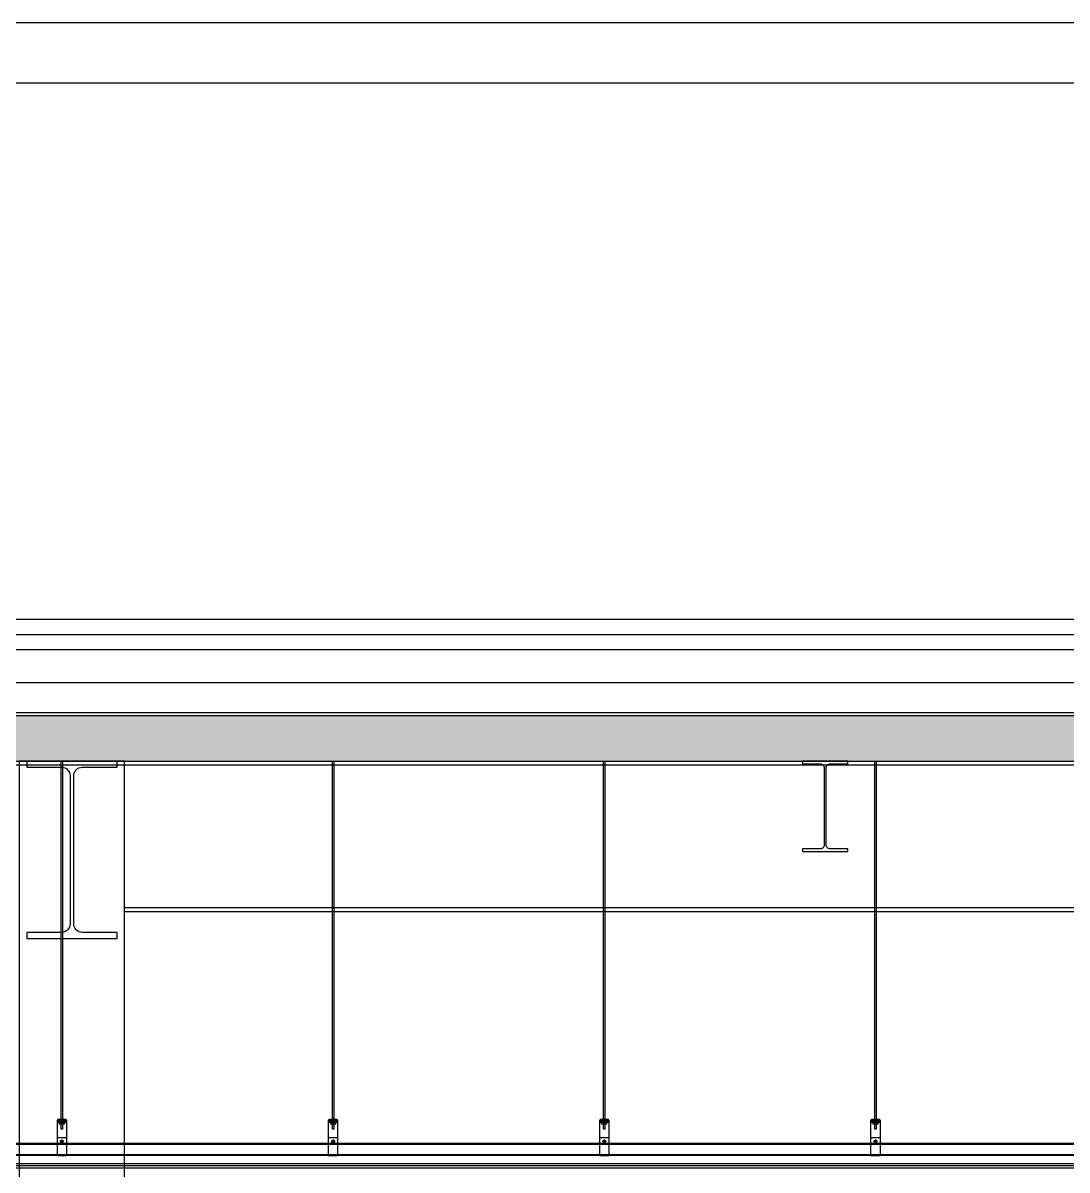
# Model space of a CAD drawing. Header units: millimetres. Extents: x 922366 to 1647943, y -534868 to 518781.
# Drawn here: x 1261122 to 1264587, y 189315 to 193122 of the extents above; entities that cross this region are included whole.
import ezdxf
from ezdxf.xclip import XClip

# ---------------------------------------------------------------- set-up
doc = ezdxf.new("R2010")
doc.units = ezdxf.units.MM
doc.header["$XCLIPFRAME"] = 0
doc.linetypes.add('XR-SECTION$0$HID', pattern=[2.3, 1.5, -0.8])
for name, color, linetype in [('XR-SECTION$0$0-S-col', 4, 'Continuous'), ('XR-SECTION$0$01단열재', 55, 'Continuous'), ('XR-SECTION$0$01하지철물', 8, 'Continuous'), ('XR-SECTION$0$09GIRDER', 2, 'Continuous'), ('XR-SECTION$0$3', 3, 'Continuous'), ('XR-SECTION$0$6', 6, 'Continuous'), ('XR-SECTION$0$8', 8, 'Continuous'), ('XR-SECTION$0$CEILING', 6, 'Continuous'), ('XR-SECTION$0$CON', 2, 'Continuous'), ('XR-SECTION$0$HAT-254', 254, 'Continuous'), ('XR-SECTION$0$S-STEEL', 2, 'Continuous'), ('XR-SECTION$0$SEC-5', 6, 'Continuous'), ('XR-SECTION$0$STEEL', 4, 'Continuous'), ('XR-SECTION$0$X-ER', 15, 'XR-SECTION$0$ER-X')]:
    doc.layers.add(name, color=color, linetype=linetype)
doc.styles.add('XR-SECTION$0$Standard', font='malgun.ttf')
doc.linetypes.add('XR-SECTION$0$ER-X', pattern='A,10,-0.8,["X",XR-SECTION$0$Standard,S=0.6,R=0,X=-0.15,Y=-0.3],-0.8', length=11.6)
doc.linetypes.add('XR-SECTION$0$INSUL150', pattern='A,0.00254,-2.54,[134,ltypeshp.shx,S=18.75,R=0,X=-2.54,Y=0],-69.92,[134,ltypeshp.shx,S=18.75,R=180,X=2.54,Y=0],-2.54', length=75.00254)

# ---------------------------------------------------------------- blocks, each defined once
blk = doc.blocks.new('*U250')
at = {"layer": 'XR-SECTION$0$STEEL', "color": 252}
blk.add_lwpolyline([(-16.25, -9, -0.4142136), (-3.25, -22), (-3.25, -278, -0.4142136), (-16.25, -291), (-75, -291), (-75, -300), (75, -300), (75, -291), (16.25, -291, -0.4142136), (3.25, -278), (3.25, -22, -0.4142136), (16.25, -9), (75, -9), (75, 0), (-75, 0), (-75, -9)], format="xyb", close=True, dxfattribs=at)
blk = doc.blocks.new('*U276')
at = {"color": 252}
for p, q in [((3539.9, 84), (3509.9, 84)), ((3524.9, 78.2), (3524.9, 65.8)), ((4439.9, 84), (4409.9, 84)), ((4424.9, 78.2), (4424.9, 65.8)), ((5339.9, 84), (5309.9, 84)), ((5324.9, 78.2), (5324.9, 65.8)), ((6239.9, 84), (6209.9, 84)), ((6224.9, 78.2), (6224.9, 65.8)), ((326.1, 66), (13640.1, 66)), ((326.1, 63), (13640.1, 63)), ((3531.8, 72), (3518, 72)), ((4431.8, 72), (4418, 72)), ((5331.8, 72), (5318, 72)), ((6231.8, 72), (6218, 72)), ((326.1, 29), (13640.1, 29)), ((326.1, 26), (13640.1, 26)), ((336.1, -1), (13630.1, -1)), ((336.1, -8), (13630.1, -8)), ((336.1, -16), (13630.1, -16))]:
    blk.add_line(p, q, dxfattribs=at)
for points in [[(3521.5, 1334), (3521.5, 113.9), (3528.2, 113.9), (3528.2, 1334)], [(4421.5, 1334), (4421.5, 113.9), (4428.2, 113.9), (4428.2, 1334)], [(5321.5, 1334), (5321.5, 113.9), (5328.2, 113.9), (5328.2, 1334)], [(6221.5, 1334), (6221.5, 113.9), (6228.2, 113.9), (6228.2, 1334)], [(3539.9, 143), (3538.6, 145), (3511.2, 145), (3509.9, 143), (3509.9, 138), (3511.2, 136), (3538.6, 136), (3539.9, 138), (3509.9, 138)], [(3516.1, 136), (3516.1, 131), (3533.7, 131), (3533.7, 136)], [(4439.9, 143), (4438.6, 145), (4411.2, 145), (4409.9, 143), (4409.9, 138), (4411.2, 136), (4438.6, 136), (4439.9, 138), (4409.9, 138)], [(4416.1, 136), (4416.1, 131), (4433.7, 131), (4433.7, 136)], [(5339.9, 143), (5338.6, 145), (5311.2, 145), (5309.9, 143), (5309.9, 138), (5311.2, 136), (5338.6, 136), (5339.9, 138), (5309.9, 138)], [(5316.1, 136), (5316.1, 131), (5333.7, 131), (5333.7, 136)], [(6239.9, 143), (6238.6, 145), (6211.2, 145), (6209.9, 143), (6209.9, 138), (6211.2, 136), (6238.6, 136), (6239.9, 138), (6209.9, 138)], [(6216.1, 136), (6216.1, 131), (6233.7, 131), (6233.7, 136)]]:
    blk.add_lwpolyline(points, dxfattribs=at)
for points in [[(3509.9, 143), (3539.9, 143), (3539.9, 24), (3509.9, 24)], [(4409.9, 143), (4439.9, 143), (4439.9, 24), (4409.9, 24)], [(5309.9, 143), (5339.9, 143), (5339.9, 24), (5309.9, 24)], [(6209.9, 143), (6239.9, 143), (6239.9, 24), (6209.9, 24)]]:
    blk.add_lwpolyline(points, close=True, dxfattribs=at)
for centre, radius in [((3524.9, 72), 4.25), ((4424.9, 72), 4.25), ((5324.9, 72), 4.25), ((6224.9, 72), 4.25), ((3524.9, 72), 3.25), ((4424.9, 72), 3.25), ((5324.9, 72), 3.25), ((6224.9, 72), 3.25)]:
    blk.add_circle(centre, radius, dxfattribs=at)
blk = doc.blocks.new('XR-SECTION')
at = {"layer": 'XR-SECTION$0$HAT-254'}
h = blk.add_hatch(color=8, dxfattribs=at)
h.dxf.hatch_style = 1
h.paths.add_polyline_path([(280400, 36443.637), (267915, 36443.637), (267915, 36893.637), (267885, 36933.637), (268055, 36933.637), (268055, 37053.637), (267915, 37083.637), (267915, 37143.637), (267765, 37143.637), (267765, 36443.637), (267425, 36443.637), (267425, 36293.637), (280650, 36293.637), (280650, 36443.637), (280550, 36443.637), (280550, 37143.637), (280400, 37143.637), (280400, 37083.637), (280260, 37053.637), (280260, 36933.637), (280430, 36933.637), (280400, 36893.637)])
at = {"layer": 'XR-SECTION$0$0-S-col', "color": 8}
blk.add_lwpolyline([(270275, 31943.637), (270625, 31943.637), (270625, 36293.637), (270275, 36293.637)], close=True, dxfattribs=at)
at = {"layer": 'XR-SECTION$0$01단열재', "color": 8, "linetype": 'XR-SECTION$0$INSUL150', "ltscale": 0.014}
blk.add_line((280390, 36553.637), (267925, 36553.637), dxfattribs=at)
at = {"layer": 'XR-SECTION$0$01하지철물', "color": 8}
for p, q in [((280275, 36280.637), (267725, 36280.637)), ((280275, 35806.637), (270625, 35806.637)), ((280275, 35793.637), (270625, 35793.637))]:
    blk.add_line(p, q, dxfattribs=at)
at = {"layer": 'XR-SECTION$0$09GIRDER', "color": 8, "flags": 128}
blk.add_lwpolyline([(270600, 35725.637), (270484, 35725.637, -0.41421356), (270456, 35753.637), (270456, 36245.637, -0.41421356), (270484, 36273.637), (270600, 36273.637), (270600, 36293.637), (270300, 36293.637), (270300, 36273.637), (270416, 36273.637, -0.41421356), (270444, 36245.637), (270444, 35753.637, -0.41421356), (270416, 35725.637), (270300, 35725.637), (270300, 35705.637), (270600, 35705.637), (270600, 35725.637)], format="xyb", dxfattribs=at)
at = {"layer": 'XR-SECTION$0$3', "color": 8}
blk.add_line((279840, 36763.637), (267965, 36763.637), dxfattribs=at)
at = {"layer": 'XR-SECTION$0$6', "color": 8, "linetype": 'XR-SECTION$0$HID'}
blk.add_line((280360, 36453.637), (267955, 36453.637), dxfattribs=at)
at = {"layer": 'XR-SECTION$0$8', "color": 8}
for p, q in [((280980, 38743.637), (268050, 38743.637)), ((280370, 38543.637), (268050, 38543.637))]:
    blk.add_line(p, q, dxfattribs=at)
at = {"layer": 'XR-SECTION$0$CON', "color": 8}
for points in [[(280650, 36293.637), (280650, 36443.637), (280550, 36443.637), (280550, 37143.637), (280400, 37143.637), (280400, 37083.637), (280260, 37053.637), (280260, 36933.637), (280430, 36933.637), (280400, 36893.637), (280400, 36443.637), (267915, 36443.637)], [(267425, 36293.637), (280650, 36293.637)]]:
    blk.add_lwpolyline(points, dxfattribs=at)
at = {"layer": 'XR-SECTION$0$SEC-5', "color": 8}
blk.add_line((280390, 36663.637), (267915, 36663.637), dxfattribs=at)
at = {"layer": 'XR-SECTION$0$X-ER', "color": 8, "ltscale": 0.5}
blk.add_lwpolyline([(267965, 36713.637), (279854.645, 36713.637), (279879.645, 36688.637), (280200.355, 36688.637), (280225.355, 36713.637), (280350, 36713.637)], dxfattribs=at)
at = {"layer": 'XR-SECTION$0$CEILING', "color": 8, "lineweight": -3}
blk.add_blockref('*U276', (266891.864, 34959.637), dxfattribs=at)
at = {"layer": 'XR-SECTION$0$S-STEEL', "color": 8}
blk.add_blockref('*U250', (272950, 36293.637), dxfattribs=at)

msp = doc.modelspace()

# ---------------------------------------------------------------- block references
ref = msp.add_blockref('XR-SECTION', (990835, 154378.4))
XClip(ref).set_block_clipping_path([(206242.8352452423, 20890.304656419), (289034.4951767688, 43917.4244884686)])

doc.saveas('drawing.dxf')
